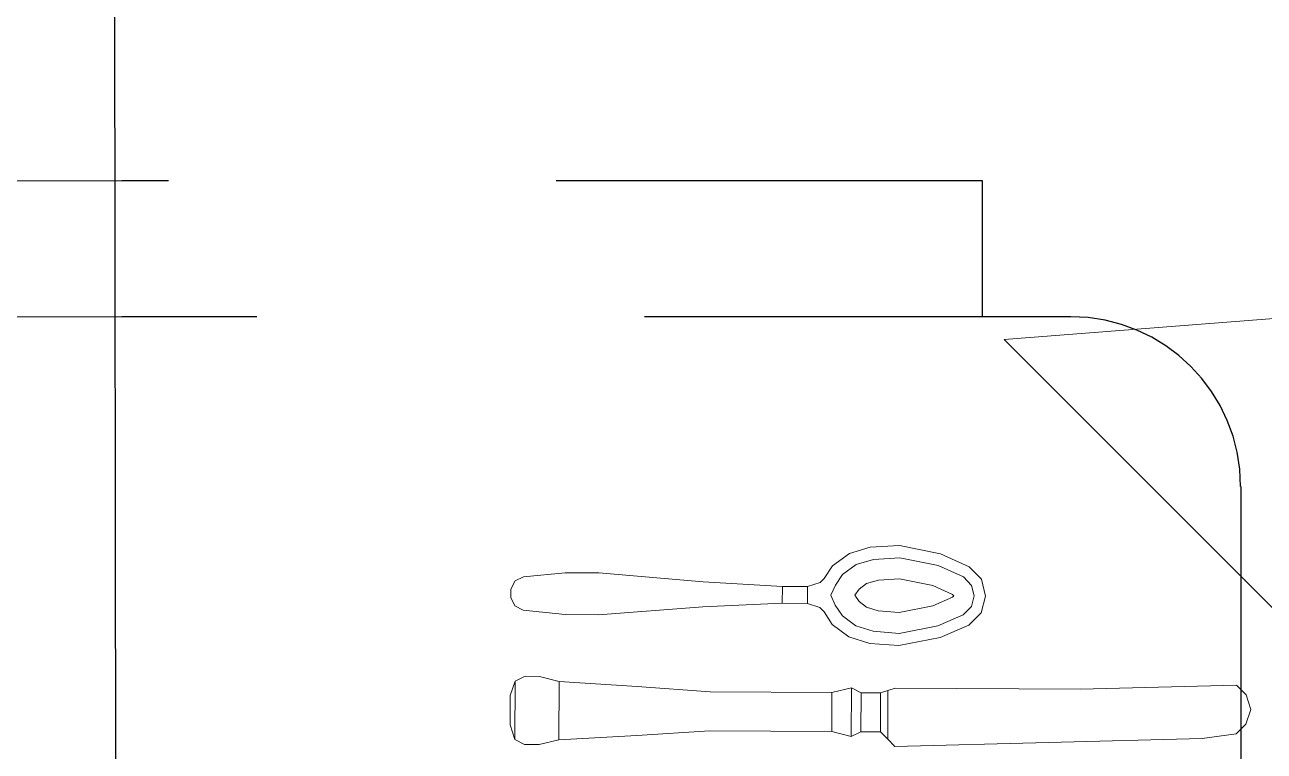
# Model space of a CAD drawing. Header units: millimetres. Extents: x 105 to 1807, y -268 to 915.
# Drawn here: x 988.3558 to 988.6756, y 436.5993 to 436.7868 of the extents above; entities that cross this region are included whole.
import ezdxf

# ---------------------------------------------------------------- set-up
doc = ezdxf.new("R2010")
doc.units = ezdxf.units.MM
doc.linetypes.add('DASHED2', pattern=[0.375, 0.25, -0.125])
doc.linetypes.add('LÍNEAS_OCULTAS2', pattern=[4.7625, 3.175, -1.5875])
doc.layers.add('MUEBLES', color=12, linetype='Continuous')
doc.layers.add('OCULTA', color=3, linetype='LÍNEAS_OCULTAS2')

# ---------------------------------------------------------------- blocks, each defined once
blk = doc.blocks.new('nueva mesa comedor')
at = {"layer": 'MUEBLES'}
blk.add_line((1165.629, 523.24613), (1165.6298, 522.48405), dxfattribs=at)
at = {"layer": 'MUEBLES', "color": 8, "lineweight": 0}
for p, q in [((1165.42103, 522.7895, -0.00572), (1165.26057, 522.94997, -0.00572)), ((1165.31575, 522.78135, -0.00572), (1165.42103, 522.7895, -0.00572))]:
    blk.add_line(p, q, dxfattribs=at)
at = {"layer": 'MUEBLES', "lineweight": 0, "ltscale": 0.06}
for p, q in [((1165.62795, 522.7842), (1165.79441, 522.7842)), ((1165.62791, 522.75235), (1165.79441, 522.75235))]:
    blk.add_line(p, q, dxfattribs=at)
at = {"layer": 'MUEBLES', "color": 8, "lineweight": 0}
for points, invisible_edges in [([(1165.37459, 522.88313, -0.00171), (1165.37459, 522.88313, -0.00057), (1165.44661, 522.88501, -0.00057), (1165.44661, 522.88501, -0.00171)], 5), ([(1165.4031, 522.87154, -0.00171), (1165.37459, 522.88313, -0.00171), (1165.44661, 522.88501, -0.00171), (1165.44653, 522.87129, -0.00171)], 5), ([(1165.4031, 522.87154, -0.00057), (1165.37459, 522.88313, -0.00057), (1165.44661, 522.88501, -0.00057), (1165.44653, 522.87129, -0.00057)], 5), ([(1165.44661, 522.88501, -0.00171), (1165.44653, 522.87129, -0.00171), (1165.44825, 522.87186, -0.00229), (1165.44831, 522.88329, -0.00229)], 1), ([(1165.44661, 522.88501, -0.00057), (1165.44653, 522.87129, -0.00057), (1165.44825, 522.87186), (1165.44831, 522.88329)], 1), ([(1165.44661, 522.88501, -0.00171), (1165.44661, 522.88501, -0.00057), (1165.44831, 522.88329), (1165.44831, 522.88329, -0.00229)], 5), ([(1165.52539, 522.86971, -0.00457), (1165.52547, 522.88342, -0.00457), (1165.53004, 522.88454, -0.00572), (1165.52995, 522.86854, -0.00572)], 4), ([(1165.52539, 522.86971, 0.00229), (1165.52547, 522.88342, 0.00229), (1165.53004, 522.88454, 0.00343), (1165.52995, 522.86854, 0.00343)], 4), ([(1165.53004, 522.88454, -0.00572), (1165.52995, 522.86854, -0.00572), (1165.53338, 522.86852, -0.00457), (1165.53347, 522.88452, -0.00457)], 5), ([(1165.53004, 522.88454, 0.00343), (1165.52995, 522.86854, 0.00343), (1165.53338, 522.86852, 0.00229), (1165.53347, 522.88452, 0.00229)], 5), ([(1165.53338, 522.86852, -0.00457), (1165.53347, 522.88452, -0.00457), (1165.53575, 522.88337, -0.00343), (1165.53568, 522.86965, -0.00343)], 1), ([(1165.53338, 522.86852, 0.00229), (1165.53347, 522.88452, 0.00229), (1165.53575, 522.88337, 0.00114), (1165.53568, 522.86965, 0.00114)], 1), ([(1165.36424, 522.8729, -0.00171), (1165.36428, 522.87976, -0.00171), (1165.36658, 522.88203, -0.00171), (1165.36651, 522.8706, -0.00171)], 5), ([(1165.36424, 522.8729, -0.00057), (1165.36428, 522.87976, -0.00057), (1165.36658, 522.88203, -0.00057), (1165.36651, 522.8706, -0.00057)], 5), ([(1165.36428, 522.87976, -0.00171), (1165.36428, 522.87976, -0.00057), (1165.36658, 522.88203, -0.00057), (1165.36658, 522.88203, -0.00171)], 5), ([(1165.36658, 522.88203, -0.00171), (1165.36651, 522.8706, -0.00171), (1165.4031, 522.87154, -0.00171), (1165.37459, 522.88313, -0.00171)], 5), ([(1165.36658, 522.88203, -0.00057), (1165.36651, 522.8706, -0.00057), (1165.4031, 522.87154, -0.00057), (1165.37459, 522.88313, -0.00057)], 5), ([(1165.36658, 522.88203, -0.00057), (1165.36658, 522.88203, -0.00171), (1165.37459, 522.88313, -0.00171), (1165.37459, 522.88313, -0.00057)], 5), ([(1165.44831, 522.88329), (1165.44831, 522.88329, -0.00229), (1165.45002, 522.88156, -0.00457), (1165.45002, 522.88156, 0.00229)], 5), ([(1165.45002, 522.88156, -0.00457), (1165.45002, 522.88156, 0.00229), (1165.45459, 522.88154, 0.00229), (1165.45459, 522.88154, -0.00457)], 1), ([(1165.46145, 522.8815, -0.00457), (1165.4614, 522.87235, -0.00457), (1165.48997, 522.87219, -0.00572), (1165.49002, 522.88134, -0.00572)], 4), ([(1165.46145, 522.8815, 0.00229), (1165.4614, 522.87235, 0.00229), (1165.48997, 522.87219, 0.00343), (1165.49002, 522.88134, 0.00343)], 4), ([(1165.48997, 522.87219, -0.00572), (1165.49002, 522.88134, -0.00572), (1165.50717, 522.88238, -0.00572), (1165.50711, 522.87095, -0.00572)], 5), ([(1165.48997, 522.87219, 0.00343), (1165.49002, 522.88134, 0.00343), (1165.50717, 522.88238, 0.00343), (1165.50711, 522.87095, 0.00343)], 5), ([(1165.50717, 522.88238, -0.00572), (1165.50711, 522.87095, -0.00572), (1165.52539, 522.86971, -0.00457), (1165.52547, 522.88342, -0.00457)], 1), ([(1165.50717, 522.88238, 0.00343), (1165.50711, 522.87095, 0.00343), (1165.52539, 522.86971, 0.00229), (1165.52547, 522.88342, 0.00229)], 1), ([(1165.36312, 522.87633, -0.00057), (1165.36312, 522.87633, -0.00171), (1165.36428, 522.87976, -0.00171), (1165.36428, 522.87976, -0.00057)], 4), ([(1165.36312, 522.87633, -0.00171), (1165.36312, 522.87633, -0.00171), (1165.36424, 522.8729, -0.00171), (1165.36428, 522.87976, -0.00171)], 4), ([(1165.36312, 522.87633, -0.00057), (1165.36312, 522.87633, -0.00057), (1165.36424, 522.8729, -0.00057), (1165.36428, 522.87976, -0.00057)], 4), ([(1165.36424, 522.8729, -0.00171), (1165.36424, 522.8729, -0.00057), (1165.36312, 522.87633, -0.00057), (1165.36312, 522.87633, -0.00171)], 1), ([(1165.36651, 522.8706, -0.00057), (1165.36651, 522.8706, -0.00171), (1165.36424, 522.8729, -0.00171), (1165.36424, 522.8729, -0.00057)], 5), ([(1165.4031, 522.87154, -0.00171), (1165.4031, 522.87154, -0.00057), (1165.36651, 522.8706, -0.00057), (1165.36651, 522.8706, -0.00171)], 5), ([(1165.44653, 522.87129, -0.00057), (1165.44653, 522.87129, -0.00171), (1165.4031, 522.87154, -0.00171), (1165.4031, 522.87154, -0.00057)], 5), ([(1165.44825, 522.87186, -0.00229), (1165.44825, 522.87186), (1165.44653, 522.87129, -0.00057), (1165.44653, 522.87129, -0.00171)], 5), ([(1165.44997, 522.87242, 0.00229), (1165.44997, 522.87242, -0.00457), (1165.44825, 522.87186, -0.00229), (1165.44825, 522.87186)], 5), ([(1165.45454, 522.87239, -0.00457), (1165.45454, 522.87239, 0.00229), (1165.44997, 522.87242, 0.00229), (1165.44997, 522.87242, -0.00457)], 4), ([(1165.4456, 522.85846, -0.00182), (1165.44569, 522.86134, 0), (1165.436, 522.85943, 0.00152), (1165.43658, 522.85668, -0.00035)], 5), ([(1165.4456, 522.85846, -0.0028), (1165.44569, 522.86134, -0.00098), (1165.436, 522.85943, 0.00054), (1165.43658, 522.85668, -0.00133)], 5), ([(1165.45253, 522.86081, -0.00162), (1165.45172, 522.85798, -0.00346), (1165.4456, 522.85846, -0.0028), (1165.44569, 522.86134, -0.00098)], 5), ([(1165.45253, 522.86081, -0.00064), (1165.45172, 522.85798, -0.00248), (1165.4456, 522.85846, -0.00182), (1165.44569, 522.86134, 0)], 5), ([(1165.436, 522.85943, 0.00152), (1165.43658, 522.85668, -0.00035), (1165.43061, 522.85411, 0.00092), (1165.42925, 522.85653, 0.00288)], 5), ([(1165.436, 522.85943, 0.00054), (1165.43658, 522.85668, -0.00133), (1165.43061, 522.85411, -0.00006), (1165.42925, 522.85653, 0.0019)], 5), ([(1165.43773, 522.85198, -0.00342), (1165.43658, 522.85668, -0.00133), (1165.4456, 522.85846, -0.0028), (1165.44562, 522.85354, -0.00469)], 5), ([(1165.43773, 522.85198, -0.00244), (1165.43658, 522.85668, -0.00035), (1165.4456, 522.85846, -0.00182), (1165.44562, 522.85354, -0.00371)], 5), ([(1165.4456, 522.85846, -0.00182), (1165.44562, 522.85354, -0.00371), (1165.45052, 522.85315, -0.00441), (1165.45172, 522.85798, -0.00248)], 5), ([(1165.4456, 522.85846, -0.0028), (1165.44562, 522.85354, -0.00469), (1165.45052, 522.85315, -0.00539), (1165.45172, 522.85798, -0.00346)], 5), ([(1165.45581, 522.85673, -0.00384), (1165.45742, 522.85931, -0.00192), (1165.45253, 522.86081, -0.00162), (1165.45172, 522.85798, -0.00346)], 5), ([(1165.45581, 522.85673, -0.00286), (1165.45742, 522.85931, -0.00094), (1165.45253, 522.86081, -0.00064), (1165.45172, 522.85798, -0.00248)], 5), ([(1165.46132, 522.85635, -0.0013), (1165.45893, 522.85437, -0.00299), (1165.45581, 522.85673, -0.00286), (1165.45742, 522.85931, -0.00094)], 5), ([(1165.46132, 522.85635, -0.00228), (1165.45893, 522.85437, -0.00397), (1165.45581, 522.85673, -0.00384), (1165.45742, 522.85931, -0.00192)], 5), ([(1165.43061, 522.85411, 0.00092), (1165.42925, 522.85653, 0.00288), (1165.42638, 522.85361, 0.00369), (1165.42865, 522.85213, 0.00133)], 5), ([(1165.43061, 522.85411, -0.00006), (1165.42925, 522.85653, 0.0019), (1165.42638, 522.85361, 0.00271), (1165.42865, 522.85213, 0.00036)], 5), ([(1165.43061, 522.85411, 0.00092), (1165.4331, 522.84998, -0.00123), (1165.43773, 522.85198, -0.00244), (1165.43658, 522.85668, -0.00035)], 5), ([(1165.43061, 522.85411, -0.00006), (1165.4331, 522.84998, -0.00221), (1165.43773, 522.85198, -0.00342), (1165.43658, 522.85668, -0.00133)], 5), ([(1165.45052, 522.85315, -0.00441), (1165.45172, 522.85798, -0.00248), (1165.45581, 522.85673, -0.00286), (1165.45328, 522.85231, -0.00458)], 5), ([(1165.45581, 522.85673, -0.00286), (1165.45328, 522.85231, -0.00458), (1165.45504, 522.85098, -0.00465), (1165.45893, 522.85437, -0.00299)], 5), ([(1165.45581, 522.85673, -0.00384), (1165.45328, 522.85231, -0.00556), (1165.45504, 522.85098, -0.00563), (1165.45893, 522.85437, -0.00397)], 5), ([(1165.46062, 522.85183, -0.003), (1165.46324, 522.8534, -0.00157), (1165.46132, 522.85635, -0.0013), (1165.45893, 522.85437, -0.00299)], 5), ([(1165.42638, 522.85361, 0.00369), (1165.42865, 522.85213, 0.00133), (1165.42804, 522.84968, 0.00147), (1165.42539, 522.8497, 0.00383)], 5), ([(1165.42638, 522.85361, 0.00271), (1165.42865, 522.85213, 0.00036), (1165.42804, 522.84968, 0.00049), (1165.42539, 522.8497, 0.00285)], 5), ([(1165.4331, 522.84998, -0.00221), (1165.42865, 522.85213, 0.00036), (1165.43061, 522.85411, -0.00006), (1165.4331, 522.84998, -0.00221)], 5), ([(1165.4331, 522.84998, -0.00123), (1165.42865, 522.85213, 0.00133), (1165.43061, 522.85411, 0.00092), (1165.4331, 522.84998, -0.00123)], 5), ([(1165.4377, 522.84727, -0.00342), (1165.43773, 522.85198, -0.00342), (1165.44562, 522.85354, -0.00469), (1165.44557, 522.84563, -0.00469)], 5), ([(1165.4377, 522.84727, -0.00244), (1165.43773, 522.85198, -0.00244), (1165.44562, 522.85354, -0.00371), (1165.44557, 522.84563, -0.00371)], 5), ([(1165.44562, 522.85354, -0.00371), (1165.44557, 522.84563, -0.00371), (1165.45048, 522.84595, -0.00441), (1165.45052, 522.85315, -0.00441)], 5), ([(1165.44562, 522.85354, -0.00469), (1165.44557, 522.84563, -0.00469), (1165.45048, 522.84595, -0.00539), (1165.45052, 522.85315, -0.00539)], 5), ([(1165.45048, 522.84595, -0.00441), (1165.45052, 522.85315, -0.00441), (1165.45328, 522.85231, -0.00458), (1165.45325, 522.84677, -0.00458)], 5), ([(1165.45048, 522.84595, -0.00539), (1165.45052, 522.85315, -0.00539), (1165.45328, 522.85231, -0.00556), (1165.45325, 522.84677, -0.00556)], 5), ([(1165.45328, 522.85231, -0.00458), (1165.45325, 522.84677, -0.00458), (1165.45502, 522.84807, -0.00465), (1165.45504, 522.85098, -0.00465)], 5), ([(1165.45328, 522.85231, -0.00556), (1165.45325, 522.84677, -0.00556), (1165.45502, 522.84807, -0.00563), (1165.45504, 522.85098, -0.00563)], 5), ([(1165.45504, 522.85098, -0.00465), (1165.45893, 522.85437, -0.00299), (1165.46062, 522.85183, -0.003), (1165.45603, 522.84952, -0.00451)], 5), ([(1165.45504, 522.85098, -0.00563), (1165.45893, 522.85437, -0.00397), (1165.46062, 522.85183, -0.00397), (1165.45603, 522.84952, -0.00549)], 5), ([(1165.46324, 522.8534, -0.00157), (1165.46322, 522.84948, -0.00157), (1165.46162, 522.84949, -0.00286), (1165.46062, 522.85183, -0.003)], 11), ([(1165.46324, 522.8534, -0.00317), (1165.46322, 522.84948, -0.00317), (1165.46162, 522.84949, -0.00384), (1165.46062, 522.85183, -0.00397)], 11), ([(1165.46422, 522.85242, -0.00258), (1165.46419, 522.84654, -0.00258), (1165.46319, 522.84556, -0.00317), (1165.46324, 522.8534, -0.00317)], 5), ([(1165.46422, 522.85242, -0.00103), (1165.46419, 522.84654, -0.00103), (1165.46319, 522.84556, -0.00157), (1165.46324, 522.8534, -0.00157)], 5), ([(1165.46422, 522.85242, -0.00103), (1165.46422, 522.85242, -0.00258), (1165.46324, 522.8534, -0.00317), (1165.46324, 522.8534, -0.00157)], 1), ([(1165.46713, 522.8475, -0.0013), (1165.46716, 522.85142, -0.0013), (1165.46422, 522.85242, -0.00258), (1165.46419, 522.84654, -0.00258)], 4), ([(1165.46713, 522.8475, 0.00035), (1165.46716, 522.85142, 0.00035), (1165.46422, 522.85242, -0.00103), (1165.46419, 522.84654, -0.00103)], 4), ([(1165.46716, 522.85142, -0.0013), (1165.46716, 522.85142, 0.00035), (1165.46422, 522.85242, -0.00103), (1165.46422, 522.85242, -0.00258)], 5), ([(1165.51616, 522.85408, -0.00255), (1165.5161, 522.84429, -0.00255), (1165.49162, 522.84638, -0.00104), (1165.49165, 522.85226, -0.00104)], 5), ([(1165.51616, 522.85408, -0.0055), (1165.5161, 522.84429, -0.0055), (1165.49162, 522.84638, -0.003), (1165.49165, 522.85226, -0.003)], 5), ([(1165.49165, 522.85226, -0.003), (1165.49165, 522.85226, -0.00104), (1165.51616, 522.85408, -0.00255), (1165.51616, 522.85408, -0.0055)], 1), ([(1165.52394, 522.84424, -0.00571), (1165.524, 522.85404, -0.00571), (1165.51616, 522.85408, -0.0055), (1165.5161, 522.84429, -0.0055)], 5), ([(1165.52394, 522.84424, -0.00276), (1165.524, 522.85404, -0.00276), (1165.51616, 522.85408, -0.00255), (1165.5161, 522.84429, -0.00255)], 5), ([(1165.53379, 522.85301, -0.00569), (1165.53374, 522.84517, -0.00569), (1165.52394, 522.84424, -0.00571), (1165.524, 522.85404, -0.00571)], 5), ([(1165.53379, 522.85301, -0.00274), (1165.53374, 522.84517, -0.00274), (1165.52394, 522.84424, -0.00276), (1165.524, 522.85404, -0.00276)], 5), ([(1165.53571, 522.84614, -0.00554), (1165.53574, 522.85201, -0.00554), (1165.53379, 522.85301, -0.00569), (1165.53374, 522.84517, -0.00569)], 5), ([(1165.53571, 522.84614, -0.00259), (1165.53574, 522.85201, -0.00259), (1165.53379, 522.85301, -0.00274), (1165.53374, 522.84517, -0.00274)], 5), ([(1165.42634, 522.84577, 0.00369), (1165.42862, 522.84722, 0.00133), (1165.42804, 522.84968, 0.00147), (1165.42539, 522.8497, 0.00383)], 5), ([(1165.42634, 522.84577, 0.00271), (1165.42862, 522.84722, 0.00036), (1165.42804, 522.84968, 0.00049), (1165.42539, 522.8497, 0.00285)], 5), ([(1165.42804, 522.84968, 0.00049), (1165.43278, 522.84965, -0.0021), (1165.4331, 522.84998, -0.00221), (1165.42865, 522.85213, 0.00036)], 5), ([(1165.42804, 522.84968, 0.00147), (1165.43278, 522.84965, -0.00113), (1165.4331, 522.84998, -0.00123), (1165.42865, 522.85213, 0.00133)], 5), ([(1165.42804, 522.84968, 0.00049), (1165.43278, 522.84965, -0.0021), (1165.43309, 522.84933, -0.00221), (1165.42862, 522.84722, 0.00036)], 5), ([(1165.42804, 522.84968, 0.00147), (1165.43278, 522.84965, -0.00113), (1165.43309, 522.84933, -0.00123), (1165.42862, 522.84722, 0.00133)], 5), ([(1165.43278, 522.84965, -0.0021), (1165.43309, 522.84933, -0.00221), (1165.4331, 522.84998, -0.00221), (1165.43278, 522.84965, -0.0021)], 2), ([(1165.43278, 522.84965, -0.00113), (1165.43309, 522.84933, -0.00123), (1165.4331, 522.84998, -0.00123), (1165.43278, 522.84965, -0.00113)], 2), ([(1165.4331, 522.84998, -0.00123), (1165.43309, 522.84933, -0.00123), (1165.4377, 522.84727, -0.00244), (1165.43773, 522.85198, -0.00244)], 5), ([(1165.4331, 522.84998, -0.00221), (1165.43309, 522.84933, -0.00221), (1165.4377, 522.84727, -0.00342), (1165.43773, 522.85198, -0.00342)], 5), ([(1165.45502, 522.84807, -0.00465), (1165.45504, 522.85098, -0.00465), (1165.45603, 522.84952, -0.00451)], 1), ([(1165.45502, 522.84807, -0.00563), (1165.45504, 522.85098, -0.00563), (1165.45603, 522.84952, -0.00549)], 1), ([(1165.45502, 522.84807, -0.00465), (1165.45888, 522.84464, -0.00299), (1165.46059, 522.84717, -0.003), (1165.45603, 522.84952, -0.00451)], 5), ([(1165.45502, 522.84807, -0.00563), (1165.45888, 522.84464, -0.00397), (1165.46059, 522.84717, -0.00397), (1165.45603, 522.84952, -0.00549)], 5), ([(1165.46062, 522.85183, -0.003), (1165.45603, 522.84952, -0.00451), (1165.45603, 522.84952, -0.00451), (1165.46162, 522.84949, -0.00286)], 5), ([(1165.46062, 522.85183, -0.00397), (1165.45603, 522.84952, -0.00549), (1165.45603, 522.84952, -0.00549), (1165.46162, 522.84949, -0.00384)], 5), ([(1165.46059, 522.84717, -0.003), (1165.45603, 522.84952, -0.00451), (1165.45603, 522.84952, -0.00451), (1165.46162, 522.84949, -0.00286)], 5), ([(1165.46059, 522.84717, -0.00397), (1165.45603, 522.84952, -0.00549), (1165.45603, 522.84952, -0.00549), (1165.46162, 522.84949, -0.00384)], 5), ([(1165.46319, 522.84556, -0.00157), (1165.46322, 522.84948, -0.00157), (1165.46162, 522.84949, -0.00286), (1165.46059, 522.84717, -0.003)], 11), ([(1165.46319, 522.84556, -0.00317), (1165.46322, 522.84948, -0.00317), (1165.46162, 522.84949, -0.00384), (1165.46059, 522.84717, -0.00397)], 11), ([(1165.46716, 522.85142, -0.0013), (1165.46716, 522.85142, 0.00035), (1165.47303, 522.85139, 0.00081), (1165.47303, 522.85139, -0.00083)], 5), ([(1165.49162, 522.84638, -0.003), (1165.49165, 522.85226, -0.003), (1165.47303, 522.85139, -0.00083), (1165.47301, 522.84747, -0.00083)], 1), ([(1165.49162, 522.84638, -0.00104), (1165.49165, 522.85226, -0.00104), (1165.47303, 522.85139, 0.00081), (1165.47301, 522.84747, 0.00081)], 1), ([(1165.47303, 522.85139, 0.00081), (1165.47303, 522.85139, -0.00083), (1165.49165, 522.85226, -0.003), (1165.49165, 522.85226, -0.00104)], 5), ([(1165.53671, 522.85005, -0.00532), (1165.5367, 522.84809, -0.00532), (1165.53571, 522.84614, -0.00554), (1165.53574, 522.85201, -0.00554)], 4), ([(1165.53671, 522.85005, -0.00269), (1165.5367, 522.84809, -0.00269), (1165.53571, 522.84614, -0.00259), (1165.53574, 522.85201, -0.00259)], 4), ([(1165.43056, 522.84522, 0.00092), (1165.42918, 522.84282, 0.00288), (1165.42634, 522.84577, 0.00369), (1165.42862, 522.84722, 0.00133)], 5), ([(1165.43056, 522.84522, -0.00006), (1165.42918, 522.84282, 0.0019), (1165.42634, 522.84577, 0.00271), (1165.42862, 522.84722, 0.00036)], 5), ([(1165.43309, 522.84933, -0.00221), (1165.42862, 522.84722, 0.00036), (1165.43056, 522.84522, -0.00006), (1165.43309, 522.84933, -0.00221)], 5), ([(1165.43309, 522.84933, -0.00123), (1165.42862, 522.84722, 0.00133), (1165.43056, 522.84522, 0.00092), (1165.43309, 522.84933, -0.00123)], 5), ([(1165.43056, 522.84522, 0.00092), (1165.43309, 522.84933, -0.00123), (1165.4377, 522.84727, -0.00244), (1165.4365, 522.84258, -0.00035)], 5), ([(1165.43056, 522.84522, -0.00006), (1165.43309, 522.84933, -0.00221), (1165.4377, 522.84727, -0.00342), (1165.4365, 522.84258, -0.00133)], 5), ([(1165.4377, 522.84727, -0.00342), (1165.4365, 522.84258, -0.00133), (1165.4455, 522.84071, -0.0028), (1165.44557, 522.84563, -0.00469)], 5), ([(1165.4377, 522.84727, -0.00244), (1165.4365, 522.84258, -0.00035), (1165.4455, 522.84071, -0.00182), (1165.44557, 522.84563, -0.00371)], 5), ([(1165.45048, 522.84595, -0.00441), (1165.45163, 522.84111, -0.00248), (1165.45573, 522.84232, -0.00286), (1165.45325, 522.84677, -0.00458)], 5), ([(1165.45048, 522.84595, -0.00539), (1165.45163, 522.84111, -0.00346), (1165.45573, 522.84232, -0.00384), (1165.45325, 522.84677, -0.00556)], 5), ([(1165.45573, 522.84232, -0.00286), (1165.45325, 522.84677, -0.00458), (1165.45502, 522.84807, -0.00465), (1165.45888, 522.84464, -0.00299)], 5), ([(1165.45573, 522.84232, -0.00384), (1165.45325, 522.84677, -0.00556), (1165.45502, 522.84807, -0.00563), (1165.45888, 522.84464, -0.00397)], 5), ([(1165.46059, 522.84717, -0.003), (1165.46319, 522.84556, -0.00157), (1165.46124, 522.84264, -0.0013), (1165.45888, 522.84464, -0.00299)], 5), ([(1165.46059, 522.84717, -0.00397), (1165.46319, 522.84556, -0.00317), (1165.46124, 522.84264, -0.00228), (1165.45888, 522.84464, -0.00397)], 5), ([(1165.46419, 522.84654, -0.00258), (1165.46419, 522.84654, -0.00103), (1165.46319, 522.84556, -0.00157), (1165.46319, 522.84556, -0.00317)], 1), ([(1165.46713, 522.8475, 0.00035), (1165.46713, 522.8475, -0.0013), (1165.46419, 522.84654, -0.00258), (1165.46419, 522.84654, -0.00103)], 5), ([(1165.47301, 522.84747, -0.00083), (1165.47301, 522.84747, 0.00081), (1165.46713, 522.8475, 0.00035), (1165.46713, 522.8475, -0.0013)], 5), ([(1165.49162, 522.84638, -0.00104), (1165.49162, 522.84638, -0.003), (1165.47301, 522.84747, -0.00083), (1165.47301, 522.84747, 0.00081)], 5), ([(1165.43589, 522.83984, 0.00152), (1165.4365, 522.84258, -0.00035), (1165.43056, 522.84522, 0.00092), (1165.42918, 522.84282, 0.00288)], 5), ([(1165.43589, 522.83984, 0.00054), (1165.4365, 522.84258, -0.00133), (1165.43056, 522.84522, -0.00006), (1165.42918, 522.84282, 0.0019)], 5), ([(1165.4455, 522.84071, -0.00182), (1165.44557, 522.84563, -0.00371), (1165.45048, 522.84595, -0.00441), (1165.45163, 522.84111, -0.00248)], 5), ([(1165.4455, 522.84071, -0.0028), (1165.44557, 522.84563, -0.00469), (1165.45048, 522.84595, -0.00539), (1165.45163, 522.84111, -0.00346)], 5), ([(1165.46124, 522.84264, -0.0013), (1165.45888, 522.84464, -0.00299), (1165.45573, 522.84232, -0.00286), (1165.45731, 522.83972, -0.00094)], 5), ([(1165.46124, 522.84264, -0.00228), (1165.45888, 522.84464, -0.00397), (1165.45573, 522.84232, -0.00384), (1165.45731, 522.83972, -0.00192)], 5), ([(1165.5161, 522.84429, -0.0055), (1165.5161, 522.84429, -0.00255), (1165.49162, 522.84638, -0.00104), (1165.49162, 522.84638, -0.003)], 4), ([(1165.4455, 522.84071, -0.00182), (1165.44556, 522.83783, 0), (1165.43589, 522.83984, 0.00152), (1165.4365, 522.84258, -0.00035)], 5), ([(1165.4455, 522.84071, -0.0028), (1165.44556, 522.83783, -0.00098), (1165.43589, 522.83984, 0.00054), (1165.4365, 522.84258, -0.00133)], 5), ([(1165.4524, 522.83828, -0.00162), (1165.45163, 522.84111, -0.00346), (1165.4455, 522.84071, -0.0028), (1165.44556, 522.83783, -0.00098)], 5), ([(1165.4524, 522.83828, -0.00064), (1165.45163, 522.84111, -0.00248), (1165.4455, 522.84071, -0.00182), (1165.44556, 522.83783, 0)], 5), ([(1165.45573, 522.84232, -0.00384), (1165.45731, 522.83972, -0.00192), (1165.4524, 522.83828, -0.00162), (1165.45163, 522.84111, -0.00346)], 5), ([(1165.45573, 522.84232, -0.00286), (1165.45731, 522.83972, -0.00094), (1165.4524, 522.83828, -0.00064), (1165.45163, 522.84111, -0.00248)], 5)]:
    blk.add_3dface(points, dxfattribs=dict(at, invisible_edges=invisible_edges))
for points in [[(1165.52547, 522.88342, -0.00457), (1165.52547, 522.88342, 0.00229), (1165.53004, 522.88454, 0.00343), (1165.53004, 522.88454, -0.00572)], [(1165.53004, 522.88454, 0.00343), (1165.53004, 522.88454, -0.00572), (1165.53347, 522.88452, -0.00457), (1165.53347, 522.88452, 0.00229)], [(1165.53347, 522.88452, -0.00457), (1165.53347, 522.88452, 0.00229), (1165.53575, 522.88337, 0.00114), (1165.53575, 522.88337, -0.00343)], [(1165.44831, 522.88329, -0.00229), (1165.44825, 522.87186, -0.00229), (1165.44997, 522.87242, -0.00457), (1165.45002, 522.88156, -0.00457)], [(1165.44831, 522.88329), (1165.44825, 522.87186), (1165.44997, 522.87242, 0.00229), (1165.45002, 522.88156, 0.00229)], [(1165.44997, 522.87242, -0.00457), (1165.45002, 522.88156, -0.00457), (1165.45459, 522.88154, -0.00457), (1165.45454, 522.87239, -0.00457)], [(1165.44997, 522.87242, 0.00229), (1165.45002, 522.88156, 0.00229), (1165.45459, 522.88154, 0.00229), (1165.45454, 522.87239, 0.00229)], [(1165.45459, 522.88154, -0.00457), (1165.45454, 522.87239, -0.00457), (1165.45682, 522.87124, -0.00572), (1165.45688, 522.88267, -0.00572)], [(1165.45459, 522.88154, 0.00229), (1165.45454, 522.87239, 0.00229), (1165.45682, 522.87124, 0.00343), (1165.45688, 522.88267, 0.00343)], [(1165.45459, 522.88154, 0.00229), (1165.45459, 522.88154, -0.00457), (1165.45688, 522.88267, -0.00572), (1165.45688, 522.88267, 0.00343)], [(1165.45682, 522.87124, -0.00572), (1165.45688, 522.88267, -0.00572), (1165.46145, 522.8815, -0.00457), (1165.4614, 522.87235, -0.00457)], [(1165.45682, 522.87124, 0.00343), (1165.45688, 522.88267, 0.00343), (1165.46145, 522.8815, 0.00229), (1165.4614, 522.87235, 0.00229)], [(1165.45688, 522.88267, -0.00572), (1165.45688, 522.88267, 0.00343), (1165.46145, 522.8815, 0.00229), (1165.46145, 522.8815, -0.00457)], [(1165.46145, 522.8815, 0.00229), (1165.46145, 522.8815, -0.00457), (1165.49002, 522.88134, -0.00572), (1165.49002, 522.88134, 0.00343)], [(1165.49002, 522.88134, -0.00572), (1165.49002, 522.88134, 0.00343), (1165.50717, 522.88238, 0.00343), (1165.50717, 522.88238, -0.00572)], [(1165.50717, 522.88238, 0.00343), (1165.50717, 522.88238, -0.00572), (1165.52547, 522.88342, -0.00457), (1165.52547, 522.88342, 0.00229)], [(1165.53575, 522.88337, -0.00343), (1165.53568, 522.86965, -0.00343), (1165.53684, 522.87307, -0.00114), (1165.53688, 522.87993, -0.00114)], [(1165.53575, 522.88337, 0.00114), (1165.53568, 522.86965, 0.00114), (1165.53684, 522.87307, -0.00114), (1165.53688, 522.87993, -0.00114)], [(1165.53575, 522.88337, 0.00114), (1165.53575, 522.88337, -0.00343), (1165.53688, 522.87993, -0.00114)], [(1165.53684, 522.87307, -0.00114), (1165.53684, 522.87307, -0.00114), (1165.53568, 522.86965, 0.00114), (1165.53568, 522.86965, -0.00343)], [(1165.45682, 522.87124, 0.00343), (1165.45682, 522.87124, -0.00572), (1165.45454, 522.87239, -0.00457), (1165.45454, 522.87239, 0.00229)], [(1165.4614, 522.87235, -0.00457), (1165.4614, 522.87235, 0.00229), (1165.45682, 522.87124, 0.00343), (1165.45682, 522.87124, -0.00572)], [(1165.48997, 522.87219, 0.00343), (1165.48997, 522.87219, -0.00572), (1165.4614, 522.87235, -0.00457), (1165.4614, 522.87235, 0.00229)], [(1165.50711, 522.87095, -0.00572), (1165.50711, 522.87095, 0.00343), (1165.48997, 522.87219, 0.00343), (1165.48997, 522.87219, -0.00572)], [(1165.52539, 522.86971, 0.00229), (1165.52539, 522.86971, -0.00457), (1165.50711, 522.87095, -0.00572), (1165.50711, 522.87095, 0.00343)], [(1165.52995, 522.86854, -0.00572), (1165.52995, 522.86854, 0.00343), (1165.52539, 522.86971, 0.00229), (1165.52539, 522.86971, -0.00457)], [(1165.53338, 522.86852, 0.00229), (1165.53338, 522.86852, -0.00457), (1165.52995, 522.86854, -0.00572), (1165.52995, 522.86854, 0.00343)], [(1165.53568, 522.86965, 0.00114), (1165.53568, 522.86965, -0.00343), (1165.53338, 522.86852, -0.00457), (1165.53338, 522.86852, 0.00229)], [(1165.436, 522.85943, 0.00152), (1165.436, 522.85943, 0.00054), (1165.44569, 522.86134, -0.00098), (1165.44569, 522.86134, 0)], [(1165.44569, 522.86134, -0.00098), (1165.44569, 522.86134, 0), (1165.45253, 522.86081, -0.00064), (1165.45253, 522.86081, -0.00162)], [(1165.42925, 522.85653, 0.0019), (1165.42925, 522.85653, 0.00288), (1165.436, 522.85943, 0.00152), (1165.436, 522.85943, 0.00054)], [(1165.45253, 522.86081, -0.00162), (1165.45253, 522.86081, -0.00064), (1165.45742, 522.85931, -0.00094), (1165.45742, 522.85931, -0.00192)], [(1165.45742, 522.85931, -0.00094), (1165.45742, 522.85931, -0.00192), (1165.46132, 522.85635, -0.00228), (1165.46132, 522.85635, -0.0013)], [(1165.42638, 522.85361, 0.00369), (1165.42638, 522.85361, 0.00271), (1165.42925, 522.85653, 0.0019), (1165.42925, 522.85653, 0.00288)], [(1165.46132, 522.85635, -0.00228), (1165.46132, 522.85635, -0.0013), (1165.46324, 522.8534, -0.00157), (1165.46324, 522.8534, -0.00317)], [(1165.42539, 522.8497, 0.00285), (1165.42539, 522.8497, 0.00383), (1165.42638, 522.85361, 0.00369), (1165.42638, 522.85361, 0.00271)], [(1165.51616, 522.85408, -0.00255), (1165.51616, 522.85408, -0.0055), (1165.524, 522.85404, -0.00571), (1165.524, 522.85404, -0.00276)], [(1165.524, 522.85404, -0.00571), (1165.524, 522.85404, -0.00276), (1165.53379, 522.85301, -0.00274), (1165.53379, 522.85301, -0.00569)], [(1165.53379, 522.85301, -0.00274), (1165.53379, 522.85301, -0.00569), (1165.53574, 522.85201, -0.00554), (1165.53574, 522.85201, -0.00259)], [(1165.42634, 522.84577, 0.00369), (1165.42634, 522.84577, 0.00271), (1165.42539, 522.8497, 0.00285), (1165.42539, 522.8497, 0.00383)], [(1165.47303, 522.85139, 0.00081), (1165.47301, 522.84747, 0.00081), (1165.46713, 522.8475, 0.00035), (1165.46716, 522.85142, 0.00035)], [(1165.47303, 522.85139, -0.00083), (1165.47301, 522.84747, -0.00083), (1165.46713, 522.8475, -0.0013), (1165.46716, 522.85142, -0.0013)], [(1165.53574, 522.85201, -0.00554), (1165.53574, 522.85201, -0.00259), (1165.53671, 522.85005, -0.00269), (1165.53671, 522.85005, -0.00532)], [(1165.53671, 522.85005, -0.00269), (1165.53671, 522.85005, -0.00532), (1165.5367, 522.84809, -0.00532), (1165.5367, 522.84809, -0.00269)], [(1165.5367, 522.84809, -0.00532), (1165.5367, 522.84809, -0.00269), (1165.53571, 522.84614, -0.00259), (1165.53571, 522.84614, -0.00554)], [(1165.42918, 522.84282, 0.0019), (1165.42918, 522.84282, 0.00288), (1165.42634, 522.84577, 0.00369), (1165.42634, 522.84577, 0.00271)], [(1165.46319, 522.84556, -0.00317), (1165.46319, 522.84556, -0.00157), (1165.46124, 522.84264, -0.0013), (1165.46124, 522.84264, -0.00228)], [(1165.52394, 522.84424, -0.00276), (1165.52394, 522.84424, -0.00571), (1165.5161, 522.84429, -0.0055), (1165.5161, 522.84429, -0.00255)], [(1165.53374, 522.84517, -0.00569), (1165.53374, 522.84517, -0.00274), (1165.52394, 522.84424, -0.00276), (1165.52394, 522.84424, -0.00571)], [(1165.53571, 522.84614, -0.00259), (1165.53571, 522.84614, -0.00554), (1165.53374, 522.84517, -0.00569), (1165.53374, 522.84517, -0.00274)], [(1165.43589, 522.83984, 0.00152), (1165.43589, 522.83984, 0.00054), (1165.42918, 522.84282, 0.0019), (1165.42918, 522.84282, 0.00288)], [(1165.46124, 522.84264, -0.0013), (1165.46124, 522.84264, -0.00228), (1165.45731, 522.83972, -0.00192), (1165.45731, 522.83972, -0.00094)], [(1165.44556, 522.83783, -0.00098), (1165.44556, 522.83783, 0), (1165.43589, 522.83984, 0.00152), (1165.43589, 522.83984, 0.00054)], [(1165.4524, 522.83828, -0.00064), (1165.4524, 522.83828, -0.00162), (1165.44556, 522.83783, -0.00098), (1165.44556, 522.83783, 0)], [(1165.45731, 522.83972, -0.00192), (1165.45731, 522.83972, -0.00094), (1165.4524, 522.83828, -0.00064), (1165.4524, 522.83828, -0.00162)]]:
    blk.add_3dface(points, dxfattribs=at)
at = {"layer": 'OCULTA', "color": 4, "linetype": 'DASHED2', "ltscale": 0.4}
for p, q in [((1165.36552, 522.82401), (1165.36552, 523.1426)), ((1165.40534, 522.7842), (1165.62795, 522.7842)), ((1165.42606, 522.7842), (1165.42606, 522.75235)), ((1165.42606, 522.75235), (1165.62791, 522.75235))]:
    blk.add_line(p, q, dxfattribs=at)
blk.add_arc((1165.40534, 522.82401), 0.03981, 180, 270, dxfattribs=at)

msp = doc.modelspace()

# ---------------------------------------------------------------- block references
at = {"layer": 'MUEBLES', "xscale": 1.100000000000023, "yscale": 1.100000000000023, "zscale": 1.100000000000023, "rotation": 180}
msp.add_blockref('nueva mesa comedor', (2270.57162, 1011.77405), dxfattribs=at)

doc.saveas('drawing.dxf')
